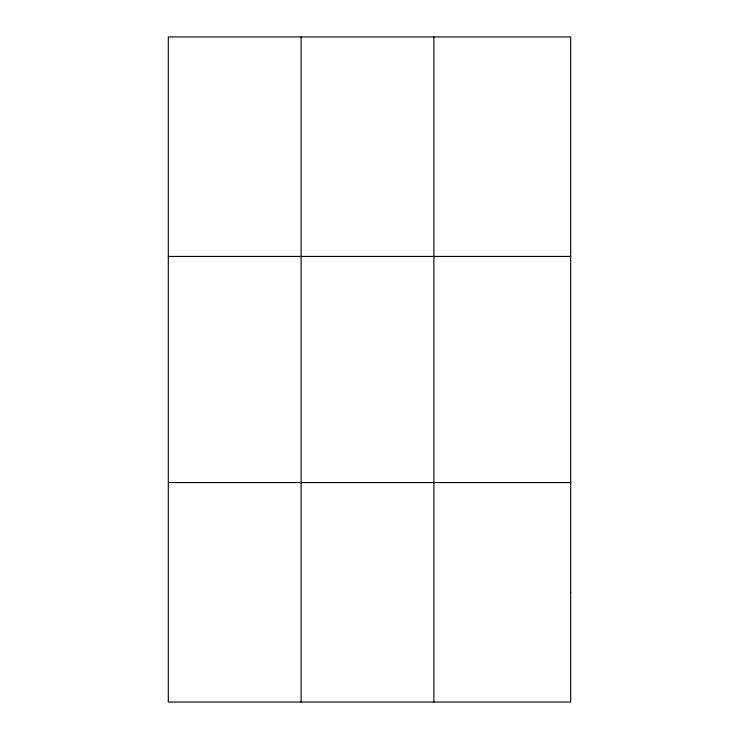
<?xml version="1.0" encoding="UTF-8"?>
<svg xmlns="http://www.w3.org/2000/svg" width="739" height="739" viewBox="0 0 739 739"><rect width="100%" height="100%" fill="white"/><g stroke="black" fill="none" stroke-linecap="round" stroke-linejoin="round"><path stroke-width="1.11" d="M168.307 256.433L570.693 256.433M168.307 482.567L570.693 482.567M433.885 36.95L433.885 702.05M301.096 36.95L301.096 702.05M570.693 592.308L570.693 702.05L168.307 702.05L168.307 36.95L570.693 36.95L570.693 592.308"/></g></svg>
